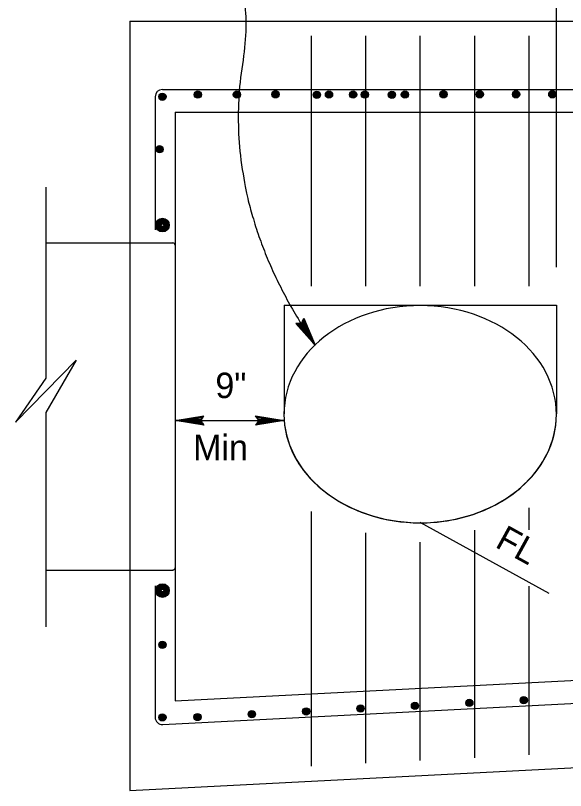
# Model space of a CAD drawing. Extents: x -894 to 866, y -476 to 714.
# Drawn here: x 208.3 to 359.9, y 356.3 to 569.6 of the extents above; entities that cross this region are included whole.
import ezdxf

# ---------------------------------------------------------------- set-up
doc = ezdxf.new("R2010")
doc.units = 0
for name, color, linetype in [('12 Coord Grid', 7, 'Continuous'), ('13 Ramp Align', 7, 'Continuous'), ('14 Ramp Anno', 7, 'Continuous'), ('41 ContourGrade', 7, 'Continuous'), ('56 Stage 3 Anno', 7, 'Continuous'), ('57 Undefined', 7, 'Continuous'), ('60 Nongeo Data', 7, 'Continuous')]:
    doc.layers.add(name, color=color, linetype=linetype)

msp = doc.modelspace()

# ---------------------------------------------------------------- linework, layer by layer
at = {"layer": '12 Coord Grid'}
for p, q in [((287.43, 485.59), (287.77, 486.28)), ((287.77, 486.28), (290.85, 478.92)), ((286.32, 484.89), (285.54, 484.89)), ((290.85, 478.92), (285.54, 484.89)), ((290.85, 478.92), (285.93, 484.89)), ((287.09, 484.9), (286.32, 484.89)), ((286.32, 484.89), (290.85, 478.92)), ((286.7, 484.9), (290.85, 478.92)), ((287.43, 485.59), (287.09, 484.9)), ((287.09, 484.9), (290.85, 478.92)), ((290.85, 478.92), (287.26, 485.25)), ((290.85, 478.92), (287.43, 485.59)), ((287.6, 485.94), (290.85, 478.92))]:
    msp.add_line(p, q, dxfattribs=at)
at = {"layer": '13 Ramp Align'}
for p, q in [((289.77, 563.98), (289.77, 495.12)), ((304.77, 563.98), (304.77, 495.12)), ((319.77, 563.98), (319.77, 495.12)), ((334.77, 563.98), (334.77, 495.12)), ((349.77, 563.98), (349.77, 495.12)), ((248.8, 549.26), (449.93, 549.26)), ((246.8, 547.26), (246.8, 510.66)), ((289.77, 433.1), (289.77, 363.03)), ((349.77, 434.11), (349.77, 428.03)), ((304.77, 427.26), (304.77, 363.81)), ((334.77, 427.93), (334.77, 365.36)), ((319.77, 424.7), (319.77, 364.58)), ((246.8, 412.69), (246.8, 376.46)), ((349.77, 412.52), (349.77, 366.13)), ((248.9, 374.46), (450.03, 384.87))]:
    msp.add_line(p, q, dxfattribs=at)
for centre, radius in [((248.8, 547.26), 1), ((248.8, 547.26), 0.95), ((248.8, 547.26), 0.9), ((258.56, 547.84), 1), ((258.56, 547.84), 0.95), ((258.56, 547.84), 0.9), ((258.56, 547.84), 0.85), ((258.56, 547.84), 0.8), ((258.56, 547.84), 0.75), ((258.56, 547.84), 0.7), ((258.56, 547.84), 0.65), ((258.56, 547.84), 0.6), ((258.56, 547.84), 0.55), ((258.56, 547.84), 0.5), ((258.56, 547.84), 0.45), ((258.56, 547.84), 0.4), ((258.56, 547.84), 0.35), ((258.56, 547.84), 0.3), ((269.34, 547.84), 1), ((269.34, 547.84), 0.95), ((269.34, 547.84), 0.9), ((269.34, 547.84), 0.85), ((269.34, 547.84), 0.8), ((269.34, 547.84), 0.75), ((269.34, 547.84), 0.7), ((269.34, 547.84), 0.65), ((269.34, 547.84), 0.6), ((269.34, 547.84), 0.55), ((269.34, 547.84), 0.5), ((269.34, 547.84), 0.45), ((269.34, 547.84), 0.4), ((269.34, 547.84), 0.35), ((269.34, 547.84), 0.3), ((279.95, 547.92), 1), ((279.95, 547.92), 0.95), ((279.95, 547.92), 0.9), ((279.95, 547.92), 0.85), ((279.95, 547.92), 0.8), ((279.95, 547.92), 0.75), ((279.95, 547.92), 0.7), ((279.95, 547.92), 0.65), ((279.95, 547.92), 0.6), ((279.95, 547.92), 0.55), ((279.95, 547.92), 0.5), ((279.95, 547.92), 0.45), ((279.95, 547.92), 0.4), ((279.95, 547.92), 0.35), ((279.95, 547.92), 0.3), ((279.95, 547.92), 0.25), ((291.35, 547.78), 1), ((291.35, 547.78), 0.95), ((291.35, 547.78), 0.9), ((291.35, 547.78), 0.85), ((291.35, 547.78), 0.8), ((291.35, 547.78), 0.75), ((291.35, 547.78), 0.7), ((291.35, 547.78), 0.65), ((291.35, 547.78), 0.6), ((291.35, 547.78), 0.55), ((291.35, 547.78), 0.5), ((291.35, 547.78), 0.45), ((291.35, 547.78), 0.4), ((291.35, 547.78), 0.35), ((294.7, 547.84), 1), ((294.7, 547.84), 0.95), ((294.7, 547.84), 0.9), ((294.7, 547.84), 0.85), ((294.7, 547.84), 0.8), ((294.7, 547.84), 0.75), ((294.7, 547.84), 0.7), ((294.7, 547.84), 0.65), ((294.7, 547.84), 0.6), ((294.7, 547.84), 0.55), ((294.7, 547.84), 0.5), ((294.7, 547.84), 0.45), ((294.7, 547.84), 0.4), ((294.7, 547.84), 0.35), ((294.7, 547.84), 0.3), ((301.34, 547.84), 1), ((301.34, 547.84), 0.95), ((301.34, 547.84), 0.9), ((301.34, 547.84), 0.85), ((301.34, 547.84), 0.8), ((301.34, 547.84), 0.75), ((301.34, 547.84), 0.7), ((301.34, 547.84), 0.65), ((301.34, 547.84), 0.6), ((301.34, 547.84), 0.55), ((301.34, 547.84), 0.5), ((301.34, 547.84), 0.45), ((301.34, 547.84), 0.4), ((301.34, 547.84), 0.35), ((301.34, 547.84), 0.3), ((304.59, 547.84), 1), ((304.59, 547.84), 0.95), ((304.59, 547.84), 0.9), ((304.59, 547.84), 0.85), ((304.59, 547.84), 0.8), ((304.59, 547.84), 0.75), ((304.59, 547.84), 0.7), ((304.59, 547.84), 0.65), ((304.59, 547.84), 0.6), ((304.59, 547.84), 0.55), ((304.59, 547.84), 0.5), ((304.59, 547.84), 0.45), ((304.59, 547.84), 0.4), ((304.59, 547.84), 0.35), ((304.59, 547.84), 0.3), ((312.04, 547.76), 1), ((312.04, 547.76), 0.95), ((312.04, 547.76), 0.9), ((312.04, 547.76), 0.85), ((312.04, 547.76), 0.8), ((312.04, 547.76), 0.75), ((312.04, 547.76), 0.7), ((312.04, 547.76), 0.65), ((312.04, 547.76), 0.6), ((312.04, 547.76), 0.55), ((312.04, 547.76), 0.5), ((312.04, 547.76), 0.45), ((312.04, 547.76), 0.4), ((315.62, 547.84), 1), ((315.62, 547.84), 0.95), ((315.62, 547.84), 0.9), ((315.62, 547.84), 0.85), ((315.62, 547.84), 0.8), ((315.62, 547.84), 0.75), ((315.62, 547.84), 0.7), ((315.62, 547.84), 0.65), ((315.62, 547.84), 0.6), ((315.62, 547.84), 0.55), ((315.62, 547.84), 0.5), ((315.62, 547.84), 0.45), ((315.62, 547.84), 0.4), ((315.62, 547.84), 0.35), ((315.62, 547.84), 0.3), ((326.23, 547.92), 1), ((326.23, 547.92), 0.95), ((326.23, 547.92), 0.9), ((326.23, 547.92), 0.85), ((326.23, 547.92), 0.8), ((326.23, 547.92), 0.75), ((326.23, 547.92), 0.7), ((326.23, 547.92), 0.65), ((326.23, 547.92), 0.6), ((326.23, 547.92), 0.55), ((326.23, 547.92), 0.5), ((326.23, 547.92), 0.45), ((326.23, 547.92), 0.4), ((326.23, 547.92), 0.35), ((326.23, 547.92), 0.3), ((326.23, 547.92), 0.25), ((336.23, 547.92), 1), ((336.23, 547.92), 0.95), ((336.23, 547.92), 0.9), ((336.23, 547.92), 0.85), ((336.23, 547.92), 0.8), ((336.23, 547.92), 0.75), ((336.23, 547.92), 0.7), ((336.23, 547.92), 0.65), ((336.23, 547.92), 0.6), ((336.23, 547.92), 0.55), ((336.23, 547.92), 0.5), ((336.23, 547.92), 0.45), ((336.23, 547.92), 0.4), ((336.23, 547.92), 0.35), ((336.23, 547.92), 0.3), ((336.23, 547.92), 0.25), ((346.23, 547.92), 1), ((346.23, 547.92), 0.95), ((346.23, 547.92), 0.9), ((346.23, 547.92), 0.85), ((346.23, 547.92), 0.8), ((346.23, 547.92), 0.75), ((346.23, 547.92), 0.7), ((346.23, 547.92), 0.65), ((346.23, 547.92), 0.6), ((346.23, 547.92), 0.55), ((346.23, 547.92), 0.5), ((346.23, 547.92), 0.45), ((346.23, 547.92), 0.4), ((346.23, 547.92), 0.35), ((346.23, 547.92), 0.3), ((346.23, 547.92), 0.25), ((356.23, 547.92), 1), ((356.23, 547.92), 0.95), ((356.23, 547.92), 0.9), ((356.23, 547.92), 0.85), ((356.23, 547.92), 0.8), ((356.23, 547.92), 0.75), ((356.23, 547.92), 0.7), ((356.23, 547.92), 0.65), ((356.23, 547.92), 0.6), ((356.23, 547.92), 0.55), ((356.23, 547.92), 0.5), ((356.23, 547.92), 0.45), ((356.23, 547.92), 0.4), ((356.23, 547.92), 0.35), ((356.23, 547.92), 0.3), ((356.23, 547.92), 0.25), ((248.8, 547.26), 0.85), ((248.8, 547.26), 0.8), ((248.8, 547.26), 0.75), ((248.8, 547.26), 0.7), ((248.8, 547.26), 0.65), ((248.8, 547.26), 0.6), ((248.8, 547.26), 0.55), ((248.8, 547.26), 0.5), ((248.8, 547.26), 0.45), ((248.8, 547.26), 0.4), ((248.8, 547.26), 0.35), ((248.8, 547.26), 0.3), ((248.8, 547.26), 0.25), ((248.8, 547.26), 0.2), ((258.56, 547.84), 0.25), ((258.56, 547.84), 0.2), ((269.34, 547.84), 0.25), ((269.34, 547.84), 0.2), ((279.95, 547.92), 0.2), ((291.35, 547.78), 0.3), ((291.35, 547.78), 0.25), ((291.35, 547.78), 0.2), ((294.7, 547.84), 0.25), ((294.7, 547.84), 0.2), ((301.34, 547.84), 0.25), ((301.34, 547.84), 0.2), ((304.59, 547.84), 0.25), ((304.59, 547.84), 0.2), ((312.04, 547.76), 0.35), ((312.04, 547.76), 0.3), ((312.04, 547.76), 0.25), ((312.04, 547.76), 0.2), ((315.62, 547.84), 0.25), ((315.62, 547.84), 0.2), ((326.23, 547.92), 0.2), ((336.23, 547.92), 0.2), ((346.23, 547.92), 0.2), ((356.23, 547.92), 0.2), ((248.03, 532.8), 1), ((248.03, 532.8), 0.95), ((248.03, 532.8), 0.9), ((248.03, 532.8), 0.85), ((248.03, 532.8), 0.8), ((248.03, 532.8), 0.75), ((248.03, 532.8), 0.7), ((248.03, 532.8), 0.65), ((248.03, 532.8), 0.6), ((248.03, 532.8), 0.55), ((248.03, 532.8), 0.5), ((248.03, 532.8), 0.45), ((248.03, 532.8), 0.4), ((248.03, 532.8), 0.35), ((248.03, 532.8), 0.3), ((248.03, 532.8), 0.25), ((248.03, 532.8), 0.2), ((248.82, 511.93), 1.88), ((248.82, 511.93), 1.78), ((248.82, 511.93), 1.69), ((248.82, 511.93), 1.59), ((248.82, 511.93), 1.5), ((248.82, 511.93), 1.41), ((248.82, 511.93), 1.31), ((248.82, 511.93), 1.22), ((248.82, 511.93), 1.13), ((248.82, 511.93), 1.03), ((248.82, 511.93), 0.938), ((248.82, 511.93), 0.844), ((248.82, 511.93), 0.75), ((248.82, 511.93), 0.656), ((248.82, 511.93), 0.563), ((248.82, 511.93), 0.469), ((248.82, 511.93), 0.375), ((248.82, 411.34), 1.88), ((248.82, 411.34), 1.78), ((248.82, 411.34), 1.69), ((248.82, 411.34), 1.59), ((248.82, 411.34), 1.5), ((248.82, 411.34), 1.41), ((248.82, 411.34), 1.31), ((248.82, 411.34), 1.22), ((248.82, 411.34), 1.13), ((248.82, 411.34), 1.03), ((248.82, 411.34), 0.938), ((248.82, 411.34), 0.844), ((248.82, 411.34), 0.75), ((248.82, 411.34), 0.656), ((248.82, 411.34), 0.563), ((248.82, 411.34), 0.469), ((248.82, 411.34), 0.375), ((248.8, 396.43), 1), ((248.8, 396.43), 0.95), ((248.8, 396.43), 0.9), ((248.8, 396.43), 0.85), ((248.8, 396.43), 0.8), ((248.8, 396.43), 0.75), ((248.8, 396.43), 0.7), ((248.8, 396.43), 0.65), ((248.8, 396.43), 0.6), ((248.8, 396.43), 0.55), ((248.8, 396.43), 0.5), ((248.8, 396.43), 0.45), ((248.8, 396.43), 0.4), ((248.8, 396.43), 0.35), ((248.8, 396.43), 0.3), ((248.8, 396.43), 0.25), ((248.8, 396.43), 0.2), ((348.35, 381.2), 1), ((348.35, 381.2), 0.95), ((348.35, 381.2), 0.9), ((348.35, 381.2), 0.85), ((348.35, 381.2), 0.8), ((348.35, 381.2), 0.75), ((348.35, 381.2), 0.7), ((348.35, 381.2), 0.65), ((348.35, 381.2), 0.6), ((303.41, 378.88), 1), ((303.41, 378.88), 0.95), ((303.41, 378.88), 0.9), ((303.41, 378.88), 0.85), ((303.41, 378.88), 0.8), ((318.39, 379.65), 1), ((318.39, 379.65), 0.95), ((318.39, 379.65), 0.9), ((318.39, 379.65), 0.85), ((318.39, 379.65), 0.8), ((318.39, 379.65), 0.75), ((318.39, 379.65), 0.7), ((318.39, 379.65), 0.65), ((318.39, 379.65), 0.6), ((318.39, 379.65), 0.55), ((318.39, 379.65), 0.5), ((318.39, 379.65), 0.45), ((318.39, 379.65), 0.4), ((318.39, 379.65), 0.35), ((318.39, 379.65), 0.3), ((318.39, 379.65), 0.25), ((318.39, 379.65), 0.2), ((333.37, 380.43), 1), ((333.37, 380.43), 0.95), ((333.37, 380.43), 0.9), ((333.37, 380.43), 0.85), ((333.37, 380.43), 0.8), ((333.37, 380.43), 0.75), ((333.37, 380.43), 0.7), ((333.37, 380.43), 0.65), ((333.37, 380.43), 0.6), ((333.37, 380.43), 0.55), ((333.37, 380.43), 0.5), ((333.37, 380.43), 0.45), ((333.37, 380.43), 0.4), ((333.37, 380.43), 0.35), ((333.37, 380.43), 0.3), ((333.37, 380.43), 0.25), ((333.37, 380.43), 0.2), ((348.35, 381.2), 0.55), ((348.35, 381.2), 0.5), ((348.35, 381.2), 0.45), ((348.35, 381.2), 0.4), ((348.35, 381.2), 0.35), ((348.35, 381.2), 0.3), ((348.35, 381.2), 0.25), ((348.35, 381.2), 0.2), ((258.47, 376.55), 1), ((273.45, 377.33), 1), ((273.45, 377.33), 0.95), ((273.45, 377.33), 0.9), ((273.45, 377.33), 0.85), ((273.45, 377.33), 0.8), ((273.45, 377.33), 0.75), ((273.45, 377.33), 0.7), ((273.45, 377.33), 0.65), ((273.45, 377.33), 0.6), ((273.45, 377.33), 0.55), ((273.45, 377.33), 0.5), ((273.45, 377.33), 0.45), ((273.45, 377.33), 0.4), ((273.45, 377.33), 0.35), ((273.45, 377.33), 0.3), ((273.45, 377.33), 0.25), ((273.45, 377.33), 0.2), ((288.43, 378.1), 1), ((288.43, 378.1), 0.95), ((288.43, 378.1), 0.9), ((288.43, 378.1), 0.85), ((288.43, 378.1), 0.8), ((288.43, 378.1), 0.75), ((288.43, 378.1), 0.7), ((288.43, 378.1), 0.65), ((288.43, 378.1), 0.6), ((288.43, 378.1), 0.55), ((288.43, 378.1), 0.5), ((288.43, 378.1), 0.45), ((288.43, 378.1), 0.4), ((288.43, 378.1), 0.35), ((288.43, 378.1), 0.3), ((288.43, 378.1), 0.25), ((288.43, 378.1), 0.2), ((303.41, 378.88), 0.75), ((303.41, 378.88), 0.7), ((303.41, 378.88), 0.65), ((303.41, 378.88), 0.6), ((303.41, 378.88), 0.55), ((303.41, 378.88), 0.5), ((303.41, 378.88), 0.45), ((303.41, 378.88), 0.4), ((303.41, 378.88), 0.35), ((303.41, 378.88), 0.3), ((303.41, 378.88), 0.25), ((303.41, 378.88), 0.2), ((248.8, 376.46), 1), ((248.8, 376.46), 0.95), ((248.8, 376.46), 0.9), ((248.8, 376.46), 0.85), ((248.8, 376.46), 0.8), ((248.8, 376.46), 0.75), ((248.8, 376.46), 0.7), ((248.8, 376.46), 0.65), ((248.8, 376.46), 0.6), ((248.8, 376.46), 0.55), ((248.8, 376.46), 0.5), ((248.8, 376.46), 0.45), ((248.8, 376.46), 0.4), ((248.8, 376.46), 0.35), ((248.8, 376.46), 0.3), ((248.8, 376.46), 0.25), ((248.8, 376.46), 0.2), ((258.47, 376.55), 0.95), ((258.47, 376.55), 0.9), ((258.47, 376.55), 0.85), ((258.47, 376.55), 0.8), ((258.47, 376.55), 0.75), ((258.47, 376.55), 0.7), ((258.47, 376.55), 0.65), ((258.47, 376.55), 0.6), ((258.47, 376.55), 0.55), ((258.47, 376.55), 0.5), ((258.47, 376.55), 0.45), ((258.47, 376.55), 0.4), ((258.47, 376.55), 0.35), ((258.47, 376.55), 0.3), ((258.47, 376.55), 0.25), ((258.47, 376.55), 0.2)]:
    msp.add_circle(centre, radius, dxfattribs=at)
for centre, start, end in [((248.8, 547.26), 90, 180), ((248.8, 376.46), 180, 272.9623)]:
    msp.add_arc(centre, 2, start, end, dxfattribs=at)
at = {"layer": '14 Ramp Anno'}
msp.add_line((355.39, 410.53), (319.83, 430.11), dxfattribs=at)
at = {"layer": '41 ContourGrade'}
for centre, start, end in [((251.72, 506.39), 0, 90), ((251.72, 417.64), 270, 0)]:
    msp.add_arc(centre, 0.625, start, end, dxfattribs=at)
at = {"layer": '56 Stage 3 Anno'}
for p, q in [((357.27, 589.69), (357.27, 500.31)), ((216.65, 522.33), (216.65, 469.78)), ((208.33, 457.67), (225.09, 474.79)), ((225.09, 474.79), (216.65, 460.32)), ((216.65, 469.78), (208.33, 457.67)), ((216.65, 460.32), (216.65, 401.34)), ((252.34, 458.14), (260.22, 459.46)), ((252.34, 458.14), (260.02, 459.13)), ((259.81, 458.8), (252.34, 458.14)), ((259.41, 458.14), (259.81, 458.8)), ((259.81, 458.8), (260.22, 459.46)), ((274.89, 458.8), (274.48, 459.46)), ((274.48, 459.46), (282.36, 458.14)), ((274.68, 459.13), (282.36, 458.14)), ((282.36, 458.14), (274.89, 458.8)), ((274.89, 458.8), (275.29, 458.14)), ((259.61, 458.47), (252.34, 458.14)), ((252.34, 458.14), (282.36, 458.14)), ((259.41, 458.14), (252.34, 458.14)), ((260.22, 456.83), (252.34, 458.14)), ((252.34, 458.14), (259.81, 457.48)), ((260.02, 457.16), (252.34, 458.14)), ((252.34, 458.14), (259.61, 457.81)), ((259.81, 457.48), (259.41, 458.14)), ((259.81, 457.48), (260.22, 456.83)), ((282.36, 458.14), (274.48, 456.83)), ((274.89, 457.48), (274.48, 456.83)), ((282.36, 458.14), (274.68, 457.15)), ((274.89, 457.48), (282.36, 458.14)), ((275.29, 458.14), (274.89, 457.48)), ((282.36, 458.14), (275.09, 458.47)), ((275.09, 457.81), (282.36, 458.14)), ((275.29, 458.14), (282.36, 458.14))]:
    msp.add_line(p, q, dxfattribs=at)
msp.add_open_spline([(236.58, 593.59), (277.29, 597.01), (264.61, 517.14), (290.85, 478.92)], degree=2, dxfattribs=at)
at = {"layer": '60 Nongeo Data'}
for p, q in [((239.84, 568.01), (460.59, 568.01)), ((239.84, 568.01), (239.84, 507.01)), ((252.34, 543.01), (252.34, 381.01)), ((252.34, 543.01), (445.59, 543.01)), ((216.65, 507.01), (251.72, 507.01)), ((239.84, 507.01), (239.84, 417.01)), ((282.34, 489.92), (357.34, 489.92)), ((282.34, 489.92), (282.34, 459.96)), ((357.34, 489.92), (357.34, 459.96)), ((216.65, 417.01), (251.72, 417.01)), ((239.84, 417.01), (239.84, 356.33)), ((252.34, 381.01), (445.59, 391.01)), ((239.84, 356.33), (460.59, 367.75))]:
    msp.add_line(p, q, dxfattribs=at)
for start_param, end_param in [(3.142917, 9.424635), (3.142917, 6.147465), (3.244409, 6.28646)]:
    msp.add_ellipse((319.82, 459.89), major_axis=(37.53, -0.07), ratio=0.79657, start_param=start_param, end_param=end_param, dxfattribs=at)

# ---------------------------------------------------------------- texts
at = {"layer": '41 ContourGrade'}
msp.add_text('.', height=1.04, dxfattribs=at).set_placement((278.88, 548.26))
at = {"layer": '57 Undefined'}
for s, p in [('9"', (263.41, 464.32)), ('Min', (257.28, 447.23))]:
    msp.add_text(s, height=7, dxfattribs=at).set_placement(p)
msp.add_text('FL', height=7, rotation=331.1549, dxfattribs=at).set_placement((340.17, 423.47))

doc.saveas('drawing.dxf')
